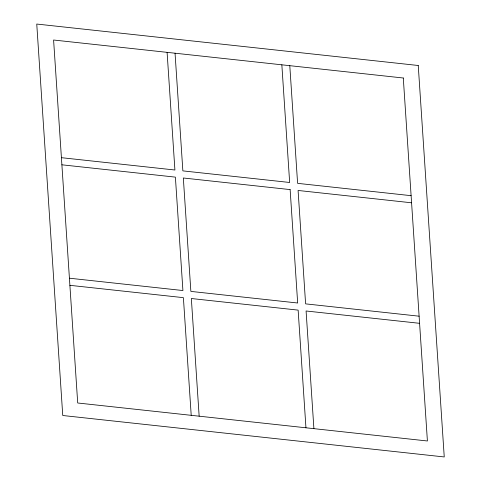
<?xml version="1.0" encoding="UTF-8"?>
<svg xmlns="http://www.w3.org/2000/svg" width="481" height="481" viewBox="0 0 481 481"><rect width="100%" height="100%" fill="white"/><g stroke="black" fill="none" stroke-linecap="round" stroke-linejoin="round"><path stroke-width="0.72" d="M61.412 157.684L174.916 170.015L167.099 52.345M411.111 195.677L297.607 183.345L289.79 65.675M61.887 164.803L175.391 177.134L182.918 290.536L69.42 278.204M411.58 202.796L298.082 190.464L305.609 303.866L419.113 316.197M69.889 285.323L183.393 297.655L191.21 415.325M419.588 323.316L306.084 310.985L313.901 428.655M281.842 64.809L289.658 182.479L182.864 170.881L175.048 53.205M305.952 427.795L298.136 310.119L191.342 298.521L199.158 416.191M418.242 65.494L36.754 24.05L62.758 415.506L444.246 456.95L418.242 65.494M403.294 78.006L53.595 40.013L77.706 402.994L427.405 440.987L403.294 78.006M290.133 189.598L183.333 177.994L190.867 291.402L297.667 303.006L290.133 189.598"/></g></svg>
